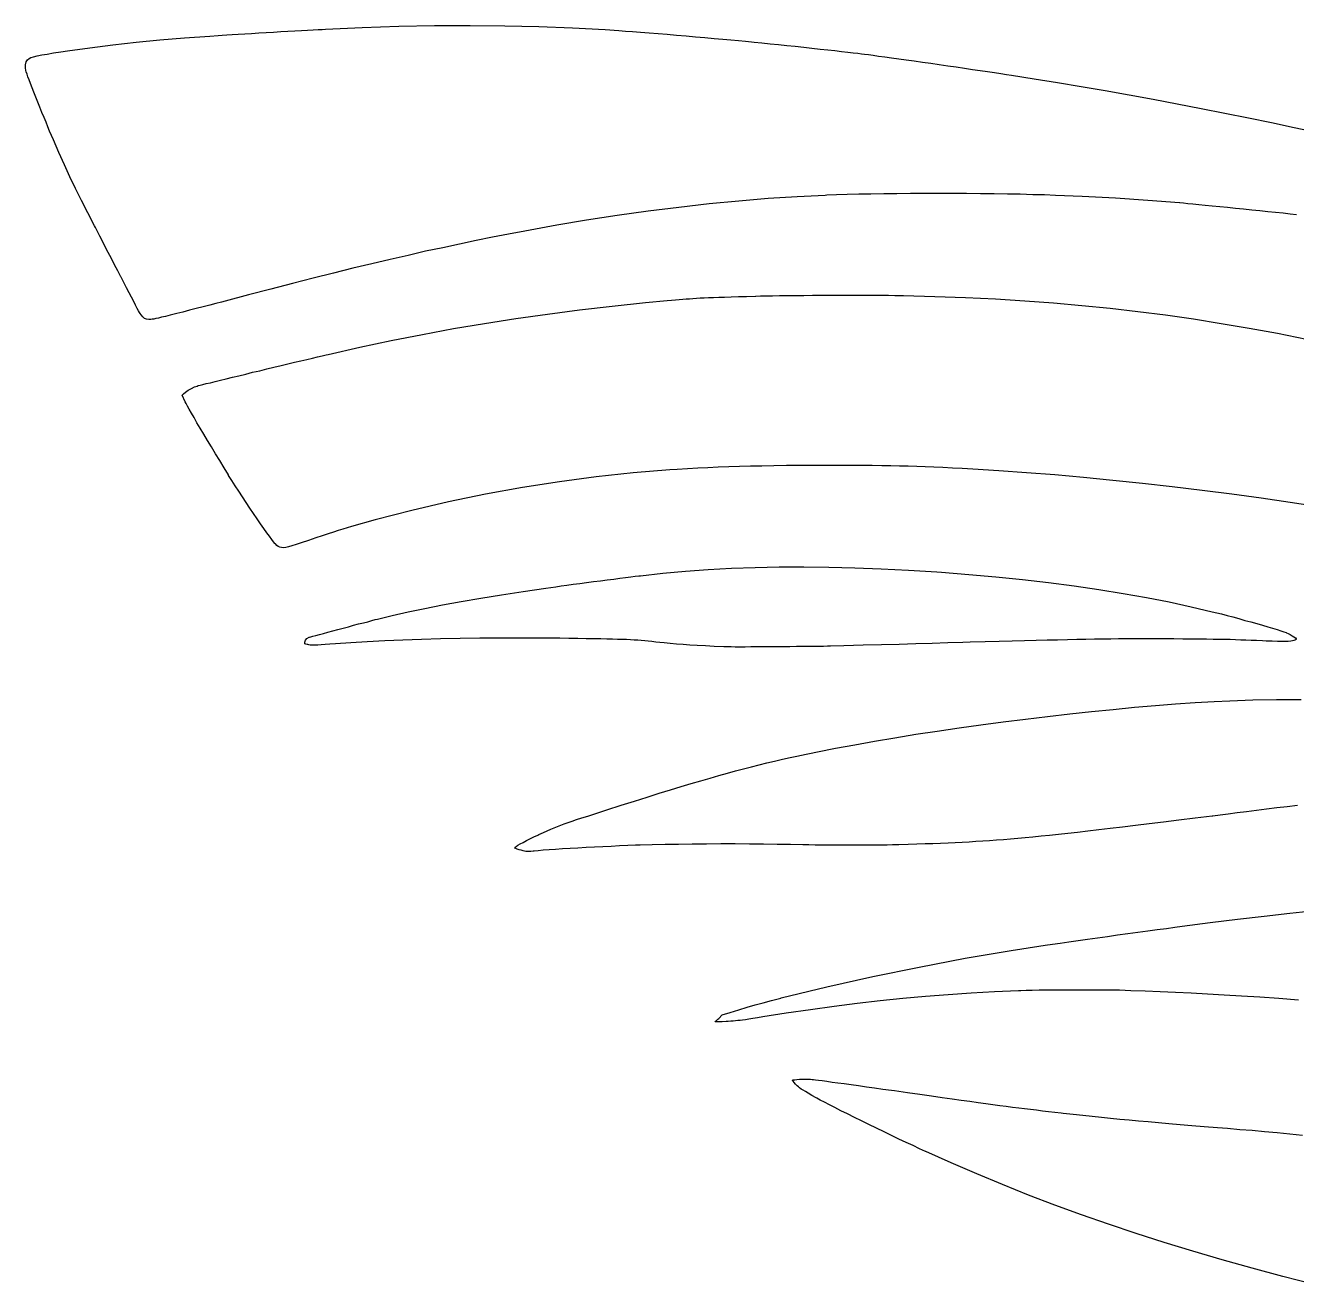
# Model space of a CAD drawing. Extents: x 9 to 342, y 7 to 196.
# Drawn here: x 10.08 to 19.51, y 151.73 to 161.06 of the extents above; entities that cross this region are included whole.
import ezdxf

# ---------------------------------------------------------------- set-up
doc = ezdxf.new("R2010")
doc.units = 0
doc.layers.add('BLACK', color=7, linetype='CONTINUOUS')

msp = doc.modelspace()

# ---------------------------------------------------------------- linework, layer by layer
at = {"layer": 'BLACK', "linetype": 'CONTINUOUS'}
for p, q in [((11.2595, 160.969), (11.4481, 160.983)), ((11.4481, 160.983), (11.5083, 160.987)), ((11.5083, 160.987), (11.5376, 160.989)), ((11.5376, 160.989), (11.5728, 160.991)), ((11.5728, 160.991), (11.613, 160.994)), ((11.613, 160.994), (11.6577, 160.997)), ((11.6577, 160.997), (11.7059, 160.999)), ((11.7059, 160.999), (11.7569, 161.003)), ((11.7569, 161.003), (11.8099, 161.006)), ((11.8099, 161.006), (11.8642, 161.009)), ((11.8642, 161.009), (11.9189, 161.012)), ((11.9189, 161.012), (11.9734, 161.016)), ((11.9734, 161.016), (12.0267, 161.019)), ((12.0267, 161.019), (12.0782, 161.022)), ((12.0782, 161.022), (12.1271, 161.025)), ((12.1271, 161.025), (12.1726, 161.027)), ((12.1726, 161.027), (12.2139, 161.03)), ((12.2139, 161.03), (12.2502, 161.032)), ((12.2502, 161.032), (12.2809, 161.033)), ((12.2809, 161.033), (12.3049, 161.035)), ((12.3049, 161.035), (12.578, 161.047)), ((12.578, 161.047), (12.8479, 161.056)), ((12.8479, 161.056), (13.1143, 161.061)), ((13.1143, 161.061), (13.3767, 161.062)), ((13.3767, 161.062), (13.6347, 161.06)), ((13.6347, 161.06), (13.8879, 161.054)), ((13.8879, 161.054), (14.1358, 161.044)), ((14.1358, 161.044), (14.3781, 161.031)), ((14.3781, 161.031), (14.4796, 161.024)), ((14.4796, 161.024), (14.5282, 161.02)), ((14.5282, 161.02), (14.5824, 161.016)), ((14.5824, 161.016), (14.6414, 161.011)), ((14.6414, 161.011), (14.7043, 161.006)), ((14.7043, 161.006), (14.7704, 161.001)), ((14.7704, 161.001), (14.8387, 160.996)), ((14.8387, 160.996), (14.9085, 160.99)), ((14.9085, 160.99), (14.9789, 160.984)), ((14.9789, 160.984), (15.0491, 160.978)), ((10.3923, 160.874), (10.5584, 160.897)), ((10.5584, 160.897), (10.7273, 160.918)), ((10.7273, 160.918), (10.9, 160.937)), ((10.9, 160.937), (11.0771, 160.954)), ((11.0771, 160.954), (11.2595, 160.969)), ((15.0491, 160.978), (15.1182, 160.972)), ((15.1182, 160.972), (15.1855, 160.966)), ((15.1855, 160.966), (15.25, 160.96)), ((15.25, 160.96), (15.311, 160.955)), ((15.311, 160.955), (15.3676, 160.949)), ((15.3676, 160.949), (15.4189, 160.945)), ((15.4189, 160.945), (15.4642, 160.94)), ((15.4642, 160.94), (15.4826, 160.938)), ((15.4826, 160.938), (15.5407, 160.932)), ((15.5407, 160.932), (15.601, 160.926)), ((15.601, 160.926), (15.6628, 160.92)), ((15.6628, 160.92), (15.7255, 160.913)), ((15.7255, 160.913), (15.7884, 160.907)), ((15.7884, 160.907), (15.8508, 160.9)), ((15.8508, 160.9), (15.9121, 160.893)), ((15.9121, 160.893), (15.9715, 160.887)), ((15.9715, 160.887), (16.0284, 160.881)), ((10.0852, 160.791), (10.096, 160.808)), ((10.096, 160.808), (10.1077, 160.817)), ((10.1077, 160.817), (10.1205, 160.823)), ((10.1205, 160.823), (10.1405, 160.829)), ((10.1405, 160.829), (10.1674, 160.836)), ((10.1674, 160.836), (10.2012, 160.843)), ((10.2012, 160.843), (10.2417, 160.85)), ((10.2417, 160.85), (10.2887, 160.858)), ((10.2887, 160.858), (10.3421, 160.867)), ((10.3421, 160.867), (10.3923, 160.874)), ((16.0284, 160.881), (16.0821, 160.875)), ((16.0821, 160.875), (16.132, 160.869)), ((16.132, 160.869), (16.1772, 160.864)), ((16.1772, 160.864), (16.2173, 160.86)), ((16.2173, 160.86), (16.2515, 160.856)), ((16.2515, 160.856), (16.2788, 160.852)), ((16.2788, 160.852), (16.3014, 160.85)), ((16.3014, 160.85), (16.3306, 160.846)), ((16.3306, 160.846), (16.3658, 160.841)), ((16.3658, 160.841), (16.4064, 160.835)), ((16.4064, 160.835), (16.4519, 160.829)), ((16.4519, 160.829), (16.5016, 160.822)), ((16.5016, 160.822), (16.555, 160.815)), ((16.555, 160.815), (16.6115, 160.807)), ((16.6115, 160.807), (16.6704, 160.799)), ((16.6704, 160.799), (16.7312, 160.79)), ((10.08, 160.771), (10.0852, 160.791)), ((10.0805, 160.745), (10.08, 160.771)), ((10.0865, 160.716), (10.0805, 160.745)), ((10.0876, 160.712), (10.0865, 160.716)), ((10.0919, 160.7), (10.0876, 160.712)), ((10.0985, 160.681), (10.0919, 160.7)), ((16.7312, 160.79), (16.7933, 160.781)), ((16.7933, 160.781), (16.856, 160.772)), ((16.856, 160.772), (16.9189, 160.763)), ((16.9189, 160.763), (16.9812, 160.754)), ((16.9812, 160.754), (17.0425, 160.745)), ((17.0425, 160.745), (17.1021, 160.736)), ((17.1021, 160.736), (17.1594, 160.728)), ((17.1594, 160.728), (17.2139, 160.72)), ((17.2139, 160.72), (17.2648, 160.713)), ((17.2648, 160.713), (17.3118, 160.706)), ((17.3118, 160.706), (17.354, 160.699)), ((17.354, 160.699), (17.3908, 160.694)), ((10.1073, 160.658), (10.0985, 160.681)), ((10.1178, 160.631), (10.1073, 160.658)), ((10.1298, 160.6), (10.1178, 160.631)), ((17.3908, 160.694), (17.5605, 160.667)), ((17.5605, 160.667), (17.7333, 160.639)), ((17.7333, 160.639), (17.9084, 160.61)), ((17.9084, 160.61), (18.0854, 160.579)), ((10.143, 160.566), (10.1298, 160.6)), ((10.1573, 160.53), (10.143, 160.566)), ((10.1721, 160.493), (10.1573, 160.53)), ((18.0854, 160.579), (18.2635, 160.547)), ((18.2635, 160.547), (18.442, 160.515)), ((18.442, 160.515), (18.6204, 160.481)), ((10.1874, 160.455), (10.1721, 160.493)), ((10.2027, 160.417), (10.1874, 160.455)), ((10.2179, 160.379), (10.2027, 160.417)), ((18.6204, 160.481), (18.7981, 160.447)), ((18.7981, 160.447), (18.9743, 160.412)), ((10.2326, 160.344), (10.2179, 160.379)), ((10.2465, 160.31), (10.2326, 160.344)), ((18.9743, 160.412), (19.1485, 160.377)), ((19.1485, 160.377), (19.32, 160.342)), ((19.32, 160.342), (19.4882, 160.306)), ((10.2595, 160.279), (10.2465, 160.31)), ((10.2872, 160.213), (10.2595, 160.279)), ((19.4882, 160.306), (19.6524, 160.27)), ((10.3282, 160.119), (10.2872, 160.213)), ((10.3687, 160.029), (10.3282, 160.119)), ((10.4095, 159.94), (10.3687, 160.029)), ((10.4514, 159.853), (10.4095, 159.94)), ((10.4952, 159.764), (10.4514, 159.853)), ((10.5416, 159.672), (10.4952, 159.764)), ((15.3704, 159.76), (15.1488, 159.738)), ((15.5882, 159.778), (15.3704, 159.76)), ((15.8013, 159.792), (15.5882, 159.778)), ((16.009, 159.802), (15.8013, 159.792)), ((16.0211, 159.803), (16.009, 159.802)), ((16.0943, 159.805), (16.0211, 159.803)), ((16.174, 159.808), (16.0943, 159.805)), ((16.2593, 159.81), (16.174, 159.808)), ((16.3495, 159.812), (16.2593, 159.81)), ((16.444, 159.813), (16.3495, 159.812)), ((16.5419, 159.814), (16.444, 159.813)), ((16.6425, 159.815), (16.5419, 159.814)), ((16.7451, 159.815), (16.6425, 159.815)), ((16.8489, 159.815), (16.7451, 159.815)), ((16.9533, 159.815), (16.8489, 159.815)), ((17.0574, 159.815), (16.9533, 159.815)), ((17.1605, 159.814), (17.0574, 159.815)), ((17.2619, 159.813), (17.1605, 159.814)), ((17.3608, 159.811), (17.2619, 159.813)), ((17.4565, 159.81), (17.3608, 159.811)), ((17.5483, 159.807), (17.4565, 159.81)), ((17.6354, 159.805), (17.5483, 159.807)), ((17.7171, 159.802), (17.6354, 159.805)), ((17.9156, 159.794), (17.7171, 159.802)), ((18.1617, 159.781), (17.9156, 159.794)), ((18.4022, 159.765), (18.1617, 159.781)), ((18.6376, 159.746), (18.4022, 159.765)), ((10.5913, 159.576), (10.5416, 159.672)), ((14.6971, 159.684), (14.4685, 159.652)), ((14.9241, 159.713), (14.6971, 159.684)), ((15.1488, 159.738), (14.9241, 159.713)), ((18.6393, 159.746), (18.6376, 159.746)), ((18.6654, 159.743), (18.6393, 159.746)), ((18.6981, 159.74), (18.6654, 159.743)), ((18.7366, 159.736), (18.6981, 159.74)), ((18.7802, 159.732), (18.7366, 159.736)), ((18.8283, 159.727), (18.7802, 159.732)), ((18.8801, 159.722), (18.8283, 159.727)), ((18.9351, 159.717), (18.8801, 159.722)), ((18.9925, 159.711), (18.9351, 159.717)), ((19.0517, 159.705), (18.9925, 159.711)), ((19.1119, 159.699), (19.0517, 159.705)), ((19.1725, 159.693), (19.1119, 159.699)), ((19.2327, 159.687), (19.1725, 159.693)), ((19.292, 159.68), (19.2327, 159.687)), ((19.3496, 159.674), (19.292, 159.68)), ((19.4049, 159.669), (19.3496, 159.674)), ((19.4571, 159.663), (19.4049, 159.669)), ((19.5056, 159.658), (19.4571, 159.663)), ((10.5986, 159.563), (10.5913, 159.576)), ((14.0203, 159.58), (13.901, 159.559)), ((14.2392, 159.617), (14.0203, 159.58)), ((14.4685, 159.652), (14.2392, 159.617)), ((10.6136, 159.534), (10.5986, 159.563)), ((10.6311, 159.5), (10.6136, 159.534)), ((10.6508, 159.462), (10.6311, 159.5)), ((13.5426, 159.491), (13.4215, 159.467)), ((13.6626, 159.514), (13.5426, 159.491)), ((13.782, 159.537), (13.6626, 159.514)), ((13.901, 159.559), (13.782, 159.537)), ((10.6722, 159.421), (10.6508, 159.462)), ((10.6947, 159.378), (10.6722, 159.421)), ((10.718, 159.333), (10.6947, 159.378)), ((13.0475, 159.387), (12.9179, 159.357)), ((13.1743, 159.414), (13.0475, 159.387)), ((13.2989, 159.441), (13.1743, 159.414)), ((13.4215, 159.467), (13.2989, 159.441)), ((10.7414, 159.287), (10.718, 159.333)), ((10.7647, 159.242), (10.7414, 159.287)), ((12.6488, 159.295), (12.5085, 159.261)), ((12.7851, 159.327), (12.6488, 159.295)), ((12.9179, 159.357), (12.7851, 159.327)), ((10.7873, 159.198), (10.7647, 159.242)), ((10.7888, 159.195), (10.7873, 159.198)), ((10.8095, 159.155), (10.7888, 159.195)), ((12.3638, 159.225), (12.2143, 159.188)), ((12.5085, 159.261), (12.3638, 159.225)), ((10.8295, 159.116), (10.8095, 159.155)), ((10.8486, 159.08), (10.8295, 159.116)), ((11.8994, 159.107), (11.733, 159.064)), ((12.0597, 159.149), (11.8994, 159.107)), ((12.2143, 159.188), (12.0597, 159.149)), ((10.8663, 159.046), (10.8486, 159.08)), ((10.8826, 159.015), (10.8663, 159.046)), ((10.897, 158.987), (10.8826, 159.015)), ((11.4929, 159.001), (11.4468, 158.989)), ((11.5339, 159.011), (11.4929, 159.001)), ((11.5602, 159.018), (11.5339, 159.011)), ((11.733, 159.064), (11.5602, 159.018)), ((14.4306, 158.981), (14.6781, 159.007)), ((14.6781, 159.007), (14.8373, 159.022)), ((14.8373, 159.022), (14.8696, 159.025)), ((14.8696, 159.025), (14.8993, 159.028)), ((14.8993, 159.028), (14.927, 159.03)), ((14.927, 159.03), (14.9533, 159.033)), ((14.9533, 159.033), (14.9786, 159.035)), ((14.9786, 159.035), (15.0037, 159.036)), ((15.0037, 159.036), (15.0291, 159.038)), ((15.0291, 159.038), (15.0554, 159.04)), ((15.0554, 159.04), (15.0831, 159.041)), ((15.0831, 159.041), (15.1129, 159.042)), ((15.1129, 159.042), (15.1453, 159.044)), ((15.1453, 159.044), (15.1809, 159.045)), ((15.1809, 159.045), (15.2203, 159.047)), ((15.2203, 159.047), (15.2641, 159.048)), ((15.2641, 159.048), (15.3128, 159.05)), ((15.3128, 159.05), (15.367, 159.051)), ((15.367, 159.051), (15.4273, 159.053)), ((15.4273, 159.053), (15.4944, 159.055)), ((15.4944, 159.055), (15.4968, 159.055)), ((15.4968, 159.055), (15.5314, 159.056)), ((15.5314, 159.056), (15.5725, 159.057)), ((15.5725, 159.057), (15.6194, 159.058)), ((15.6194, 159.058), (15.6714, 159.059)), ((15.6714, 159.059), (15.7279, 159.059)), ((15.7279, 159.059), (15.7879, 159.06)), ((15.7879, 159.06), (15.8509, 159.06)), ((15.8509, 159.06), (15.916, 159.061)), ((15.916, 159.061), (15.9826, 159.061)), ((15.9826, 159.061), (16.0498, 159.061)), ((16.0498, 159.061), (16.1171, 159.062)), ((16.1171, 159.062), (16.1837, 159.062)), ((16.1837, 159.062), (16.2487, 159.062)), ((16.2487, 159.062), (16.3116, 159.062)), ((16.3116, 159.062), (16.3715, 159.061)), ((16.3715, 159.061), (16.4277, 159.061)), ((16.4277, 159.061), (16.4795, 159.061)), ((16.4795, 159.061), (16.5262, 159.06)), ((16.5262, 159.06), (16.5671, 159.06)), ((16.5671, 159.06), (16.5905, 159.059)), ((16.5905, 159.059), (16.824, 159.053)), ((16.824, 159.053), (17.0513, 159.044)), ((17.0513, 159.044), (17.2731, 159.034)), ((17.2731, 159.034), (17.4903, 159.02)), ((17.4903, 159.02), (17.7037, 159.005)), ((17.7037, 159.005), (17.914, 158.986)), ((10.9092, 158.964), (10.897, 158.987)), ((10.919, 158.946), (10.9092, 158.964)), ((10.9261, 158.934), (10.919, 158.946)), ((10.9301, 158.927), (10.9261, 158.934)), ((10.937, 158.917), (10.9301, 158.927)), ((10.9507, 158.901), (10.937, 158.917)), ((11.1522, 158.913), (11.1179, 158.905)), ((11.193, 158.923), (11.1522, 158.913)), ((11.2035, 158.926), (11.193, 158.923)), ((11.2476, 158.937), (11.2035, 158.926)), ((11.2959, 158.95), (11.2476, 158.937)), ((11.3464, 158.963), (11.2959, 158.95)), ((11.3973, 158.976), (11.3464, 158.963)), ((11.4468, 158.989), (11.3973, 158.976)), ((13.7162, 158.889), (13.9507, 158.922)), ((13.9507, 158.922), (14.1884, 158.953)), ((14.1884, 158.953), (14.4306, 158.981)), ((17.914, 158.986), (18.1219, 158.965)), ((18.1219, 158.965), (18.3284, 158.942)), ((18.3284, 158.942), (18.5341, 158.915)), ((18.5341, 158.915), (18.7398, 158.886)), ((10.964, 158.89), (10.9507, 158.901)), ((10.9785, 158.884), (10.964, 158.89)), ((10.9953, 158.881), (10.9785, 158.884)), ((10.9967, 158.881), (10.9953, 158.881)), ((11.003, 158.881), (10.9967, 158.881)), ((11.0105, 158.881), (11.003, 158.881)), ((11.0199, 158.883), (11.0105, 158.881)), ((11.0318, 158.885), (11.0199, 158.883)), ((11.0469, 158.888), (11.0318, 158.885)), ((11.0659, 158.892), (11.0469, 158.888)), ((11.0894, 158.898), (11.0659, 158.892)), ((11.1179, 158.905), (11.0894, 158.898)), ((13.0231, 158.771), (13.2535, 158.814)), ((13.2535, 158.814), (13.4842, 158.853)), ((13.4842, 158.853), (13.7162, 158.889)), ((18.7398, 158.886), (18.9463, 158.853)), ((18.9463, 158.853), (19.1544, 158.817)), ((19.1544, 158.817), (19.3648, 158.779)), ((12.5596, 158.676), (12.7922, 158.725)), ((12.7922, 158.725), (13.0231, 158.771)), ((19.3648, 158.779), (19.5784, 158.736)), ((12.3244, 158.623), (12.5596, 158.676)), ((11.923, 158.528), (11.9752, 158.54)), ((11.9752, 158.54), (12.0263, 158.553)), ((12.0263, 158.553), (12.0757, 158.564)), ((12.0757, 158.564), (12.1229, 158.576)), ((12.1229, 158.576), (12.1675, 158.586)), ((12.1675, 158.586), (12.2089, 158.596)), ((12.2089, 158.596), (12.2465, 158.605)), ((12.2465, 158.605), (12.28, 158.613)), ((12.28, 158.613), (12.3087, 158.62)), ((12.3087, 158.62), (12.3244, 158.623)), ((11.5263, 158.432), (11.569, 158.442)), ((11.569, 158.442), (11.6148, 158.453)), ((11.6148, 158.453), (11.663, 158.465)), ((11.663, 158.465), (11.7132, 158.477)), ((11.7132, 158.477), (11.7648, 158.49)), ((11.7648, 158.49), (11.8173, 158.502)), ((11.8173, 158.502), (11.8702, 158.515)), ((11.8702, 158.515), (11.923, 158.528)), ((11.2526, 158.331), (11.2675, 158.344)), ((11.2675, 158.344), (11.2875, 158.358)), ((11.2875, 158.358), (11.3106, 158.371)), ((11.3106, 158.371), (11.3348, 158.382)), ((11.3348, 158.382), (11.3534, 158.388)), ((11.3534, 158.388), (11.3609, 158.391)), ((11.3609, 158.391), (11.375, 158.394)), ((11.375, 158.394), (11.3952, 158.399)), ((11.3952, 158.399), (11.4209, 158.406)), ((11.4209, 158.406), (11.4517, 158.413)), ((11.4517, 158.413), (11.487, 158.422)), ((11.487, 158.422), (11.5263, 158.432)), ((11.243, 158.32), (11.2526, 158.331)), ((11.2653, 158.271), (11.243, 158.32)), ((11.2713, 158.259), (11.2653, 158.271)), ((11.2813, 158.24), (11.2713, 158.259)), ((11.2946, 158.216), (11.2813, 158.24)), ((11.311, 158.187), (11.2946, 158.216)), ((11.3301, 158.154), (11.311, 158.187)), ((11.3518, 158.116), (11.3301, 158.154)), ((11.3758, 158.075), (11.3518, 158.116)), ((11.4018, 158.032), (11.3758, 158.075)), ((11.4295, 157.985), (11.4018, 158.032)), ((11.4587, 157.937), (11.4295, 157.985)), ((11.4891, 157.886), (11.4587, 157.937)), ((11.5204, 157.835), (11.4891, 157.886)), ((11.5524, 157.782), (11.5204, 157.835)), ((11.5848, 157.73), (11.5524, 157.782)), ((15.0647, 157.779), (14.9886, 157.774)), ((15.1406, 157.782), (15.0647, 157.779)), ((15.2169, 157.786), (15.1406, 157.782)), ((15.2943, 157.789), (15.2169, 157.786)), ((15.3735, 157.791), (15.2943, 157.789)), ((15.4553, 157.793), (15.3735, 157.791)), ((15.5402, 157.795), (15.4553, 157.793)), ((15.629, 157.796), (15.5402, 157.795)), ((15.7223, 157.798), (15.629, 157.796)), ((15.8208, 157.798), (15.7223, 157.798)), ((15.9253, 157.799), (15.8208, 157.798)), ((16.0364, 157.799), (15.9253, 157.799)), ((16.1197, 157.799), (16.0364, 157.799)), ((16.2046, 157.799), (16.1197, 157.799)), ((16.2838, 157.798), (16.2046, 157.799)), ((16.3583, 157.798), (16.2838, 157.798)), ((16.4287, 157.797), (16.3583, 157.798)), ((16.4961, 157.796), (16.4287, 157.797)), ((16.5613, 157.795), (16.4961, 157.796)), ((16.6251, 157.793), (16.5613, 157.795)), ((16.6883, 157.791), (16.6251, 157.793)), ((16.7519, 157.789), (16.6883, 157.791)), ((16.8166, 157.786), (16.7519, 157.789)), ((16.8834, 157.783), (16.8166, 157.786)), ((16.9531, 157.78), (16.8834, 157.783)), ((17.0266, 157.776), (16.9531, 157.78)), ((17.1046, 157.772), (17.0266, 157.776)), ((11.5869, 157.726), (11.5848, 157.73)), ((11.6104, 157.689), (11.5869, 157.726)), ((11.6356, 157.649), (11.6104, 157.689)), ((14.3129, 157.715), (14.0389, 157.679)), ((14.5863, 157.744), (14.3129, 157.715)), ((14.8588, 157.766), (14.5863, 157.744)), ((14.9115, 157.77), (14.8588, 157.766)), ((14.9886, 157.774), (14.9115, 157.77)), ((17.2968, 157.76), (17.1046, 157.772)), ((17.5019, 157.745), (17.2968, 157.76)), ((17.7119, 157.729), (17.5019, 157.745)), ((17.926, 157.71), (17.7119, 157.729)), ((18.1432, 157.688), (17.926, 157.71)), ((18.3625, 157.665), (18.1432, 157.688)), ((11.6619, 157.608), (11.6356, 157.649)), ((11.6891, 157.566), (11.6619, 157.608)), ((13.7647, 157.636), (13.4906, 157.586)), ((14.0389, 157.679), (13.7647, 157.636)), ((18.5831, 157.641), (18.3625, 157.665)), ((18.8039, 157.614), (18.5831, 157.641)), ((19.024, 157.586), (18.8039, 157.614)), ((11.7168, 157.524), (11.6891, 157.566)), ((11.7444, 157.483), (11.7168, 157.524)), ((13.2171, 157.53), (12.9444, 157.466)), ((13.4906, 157.586), (13.2171, 157.53)), ((19.2425, 157.556), (19.024, 157.586)), ((19.4584, 157.524), (19.2425, 157.556)), ((19.6708, 157.492), (19.4584, 157.524)), ((11.7718, 157.442), (11.7444, 157.483)), ((11.7983, 157.403), (11.7718, 157.442)), ((11.8238, 157.366), (11.7983, 157.403)), ((12.9444, 157.466), (12.673, 157.396)), ((11.8477, 157.332), (11.8238, 157.366)), ((11.8697, 157.301), (11.8477, 157.332)), ((12.3635, 157.305), (12.324, 157.293)), ((12.3998, 157.317), (12.3635, 157.305)), ((12.4339, 157.328), (12.3998, 157.317)), ((12.4664, 157.337), (12.4339, 157.328)), ((12.4982, 157.347), (12.4664, 157.337)), ((12.673, 157.396), (12.4982, 157.347)), ((11.8894, 157.274), (11.8697, 157.301)), ((11.9063, 157.251), (11.8894, 157.274)), ((11.9202, 157.233), (11.9063, 157.251)), ((11.9305, 157.221), (11.9202, 157.233)), ((11.9333, 157.218), (11.9305, 157.221)), ((11.9443, 157.207), (11.9333, 157.218)), ((12.0871, 157.213), (12.0565, 157.203)), ((12.1237, 157.225), (12.0871, 157.213)), ((12.1796, 157.244), (12.1237, 157.225)), ((12.2329, 157.262), (12.1796, 157.244)), ((12.2807, 157.278), (12.2329, 157.262)), ((12.324, 157.293), (12.2807, 157.278)), ((11.9549, 157.199), (11.9443, 157.207)), ((11.966, 157.193), (11.9549, 157.199)), ((11.9784, 157.19), (11.966, 157.193)), ((11.9929, 157.189), (11.9784, 157.19)), ((12.0102, 157.191), (11.9929, 157.189)), ((12.0311, 157.196), (12.0102, 157.191)), ((12.0565, 157.203), (12.0311, 157.196)), ((14.9736, 157.015), (15.1431, 157.027)), ((15.1431, 157.027), (15.3152, 157.037)), ((15.3152, 157.037), (15.4902, 157.043)), ((15.4902, 157.043), (15.6686, 157.047)), ((15.6686, 157.047), (15.8508, 157.048)), ((15.8508, 157.048), (16.0375, 157.046)), ((16.0375, 157.046), (16.2289, 157.041)), ((16.2289, 157.041), (16.4256, 157.034)), ((16.4256, 157.034), (16.628, 157.023)), ((16.628, 157.023), (16.8366, 157.01)), ((14.1904, 156.924), (14.2408, 156.931)), ((14.2408, 156.931), (14.292, 156.938)), ((14.292, 156.938), (14.3431, 156.945)), ((14.3431, 156.945), (14.3933, 156.951)), ((14.3933, 156.951), (14.4417, 156.957)), ((14.4417, 156.957), (14.4875, 156.963)), ((14.4875, 156.963), (14.5299, 156.969)), ((14.5299, 156.969), (14.5681, 156.974)), ((14.5681, 156.974), (14.6011, 156.978)), ((14.6011, 156.978), (14.6282, 156.981)), ((14.6282, 156.981), (14.6401, 156.982)), ((14.6401, 156.982), (14.806, 157)), ((14.806, 157), (14.9736, 157.015)), ((16.8366, 157.01), (16.8731, 157.008)), ((16.8731, 157.008), (17.0762, 156.992)), ((17.0762, 156.992), (17.2763, 156.974)), ((17.2763, 156.974), (17.473, 156.954)), ((17.473, 156.954), (17.666, 156.932)), ((17.666, 156.932), (17.8549, 156.907)), ((13.4568, 156.816), (13.6099, 156.841)), ((13.6099, 156.841), (13.7702, 156.866)), ((13.7702, 156.866), (13.9378, 156.89)), ((13.9378, 156.89), (14.013, 156.9)), ((14.013, 156.9), (14.052, 156.906)), ((14.052, 156.906), (14.0952, 156.912)), ((14.0952, 156.912), (14.1416, 156.918)), ((14.1416, 156.918), (14.1904, 156.924)), ((17.8549, 156.907), (18.0392, 156.88)), ((18.0392, 156.88), (18.2186, 156.851)), ((18.2186, 156.851), (18.3927, 156.82)), ((12.9167, 156.713), (13.0409, 156.739)), ((13.0409, 156.739), (13.1723, 156.765)), ((13.1723, 156.765), (13.311, 156.791)), ((13.311, 156.791), (13.4568, 156.816)), ((18.3927, 156.82), (18.561, 156.787)), ((18.561, 156.787), (18.7233, 156.752)), ((18.7233, 156.752), (18.879, 156.715)), ((12.6192, 156.641), (12.6487, 156.649)), ((12.6487, 156.649), (12.6739, 156.656)), ((12.6739, 156.656), (12.6899, 156.66)), ((12.6899, 156.66), (12.7997, 156.687)), ((12.7997, 156.687), (12.9167, 156.713)), ((18.879, 156.715), (18.9493, 156.698)), ((18.9493, 156.698), (18.9899, 156.687)), ((18.9899, 156.687), (19.0327, 156.676)), ((19.0327, 156.676), (19.0767, 156.664)), ((19.0767, 156.664), (19.1214, 156.651)), ((19.1214, 156.651), (19.1659, 156.639)), ((12.2593, 156.546), (12.2894, 156.554)), ((12.2894, 156.554), (12.3228, 156.563)), ((12.3228, 156.563), (12.3588, 156.572)), ((12.3588, 156.572), (12.3966, 156.583)), ((12.3966, 156.583), (12.4355, 156.593)), ((12.4355, 156.593), (12.4746, 156.603)), ((12.4746, 156.603), (12.5133, 156.614)), ((12.5133, 156.614), (12.5508, 156.624)), ((12.5508, 156.624), (12.5864, 156.633)), ((12.5864, 156.633), (12.6192, 156.641)), ((19.1659, 156.639), (19.2096, 156.627)), ((19.2096, 156.627), (19.2516, 156.615)), ((19.2516, 156.615), (19.2912, 156.603)), ((19.2912, 156.603), (19.3277, 156.592)), ((19.3277, 156.592), (19.3604, 156.582)), ((19.3604, 156.582), (19.3884, 156.574)), ((19.3884, 156.574), (19.4111, 156.566)), ((19.4111, 156.566), (19.4276, 156.56)), ((19.4276, 156.56), (19.4308, 156.559)), ((19.4308, 156.559), (19.4434, 156.554)), ((19.4434, 156.554), (19.4577, 156.546)), ((12.1505, 156.482), (12.1511, 156.488)), ((12.1525, 156.478), (12.1505, 156.482)), ((12.1511, 156.488), (12.1515, 156.49)), ((12.1515, 156.49), (12.1571, 156.505)), ((12.1586, 156.475), (12.1525, 156.478)), ((12.1571, 156.505), (12.1676, 156.517)), ((12.1702, 156.472), (12.1586, 156.475)), ((12.1676, 156.517), (12.1839, 156.525)), ((12.175, 156.471), (12.1702, 156.472)), ((12.1823, 156.469), (12.175, 156.471)), ((12.1907, 156.468), (12.1823, 156.469)), ((12.1839, 156.525), (12.1867, 156.526)), ((12.1867, 156.526), (12.1962, 156.528)), ((12.2009, 156.467), (12.1907, 156.468)), ((12.1962, 156.528), (12.2119, 156.533)), ((12.2135, 156.467), (12.2009, 156.467)), ((12.2119, 156.533), (12.2332, 156.539)), ((12.2294, 156.468), (12.2135, 156.467)), ((12.249, 156.468), (12.2294, 156.468)), ((12.2332, 156.539), (12.2593, 156.546)), ((12.2732, 156.47), (12.249, 156.468)), ((12.3025, 156.472), (12.2732, 156.47)), ((12.3378, 156.474), (12.3025, 156.472)), ((12.3797, 156.477), (12.3378, 156.474)), ((12.4918, 156.485), (12.3797, 156.477)), ((12.6149, 156.492), (12.4918, 156.485)), ((12.7438, 156.498), (12.6149, 156.492)), ((12.8777, 156.504), (12.7438, 156.498)), ((13.016, 156.509), (12.8777, 156.504)), ((13.1579, 156.513), (13.016, 156.509)), ((13.3026, 156.516), (13.1579, 156.513)), ((13.4495, 156.518), (13.3026, 156.516)), ((13.5977, 156.519), (13.4495, 156.518)), ((13.7466, 156.52), (13.5977, 156.519)), ((13.8953, 156.519), (13.7466, 156.52)), ((14.0432, 156.518), (13.8953, 156.519)), ((14.1089, 156.517), (14.0432, 156.518)), ((14.177, 156.516), (14.1089, 156.517)), ((14.2387, 156.515), (14.177, 156.516)), ((14.2946, 156.514), (14.2387, 156.515)), ((14.3452, 156.513), (14.2946, 156.514)), ((14.391, 156.512), (14.3452, 156.513)), ((14.4326, 156.511), (14.391, 156.512)), ((14.4703, 156.51), (14.4326, 156.511)), ((14.5049, 156.509), (14.4703, 156.51)), ((14.5367, 156.508), (14.5049, 156.509)), ((14.5662, 156.506), (14.5367, 156.508)), ((14.5941, 156.505), (14.5662, 156.506)), ((14.6207, 156.503), (14.5941, 156.505)), ((14.6467, 156.501), (14.6207, 156.503)), ((14.6724, 156.499), (14.6467, 156.501)), ((14.6986, 156.496), (14.6724, 156.499)), ((14.7255, 156.493), (14.6986, 156.496)), ((14.7539, 156.49), (14.7255, 156.493)), ((14.7841, 156.487), (14.7539, 156.49)), ((14.8157, 156.483), (14.7841, 156.487)), ((14.861, 156.479), (14.8157, 156.483)), ((14.9074, 156.475), (14.861, 156.479)), ((14.9558, 156.471), (14.9074, 156.475)), ((15.007, 156.467), (14.9558, 156.471)), ((15.0619, 156.464), (15.007, 156.467)), ((15.1215, 156.461), (15.0619, 156.464)), ((15.1865, 156.457), (15.1215, 156.461)), ((15.258, 156.454), (15.1865, 156.457)), ((15.7961, 156.456), (15.7479, 156.455)), ((15.8426, 156.456), (15.7961, 156.456)), ((15.8867, 156.457), (15.8426, 156.456)), ((15.9278, 156.457), (15.8867, 156.457)), ((15.9653, 156.458), (15.9278, 156.457)), ((15.9984, 156.458), (15.9653, 156.458)), ((16.0266, 156.459), (15.9984, 156.458)), ((16.0491, 156.459), (16.0266, 156.459)), ((16.1478, 156.462), (16.0491, 156.459)), ((16.2906, 156.466), (16.1478, 156.462)), ((16.4269, 156.47), (16.2906, 156.466)), ((16.5574, 156.473), (16.4269, 156.47)), ((16.6826, 156.477), (16.5574, 156.473)), ((16.803, 156.48), (16.6826, 156.477)), ((16.9192, 156.483), (16.803, 156.48)), ((17.0317, 156.487), (16.9192, 156.483)), ((17.0851, 156.488), (17.0317, 156.487)), ((17.1953, 156.491), (17.0851, 156.488)), ((17.2989, 156.494), (17.1953, 156.491)), ((17.3963, 156.497), (17.2989, 156.494)), ((17.488, 156.499), (17.3963, 156.497)), ((17.5744, 156.502), (17.488, 156.499)), ((17.6559, 156.504), (17.5744, 156.502)), ((17.7329, 156.505), (17.6559, 156.504)), ((17.806, 156.507), (17.7329, 156.505)), ((17.8756, 156.508), (17.806, 156.507)), ((17.942, 156.51), (17.8756, 156.508)), ((18.0059, 156.511), (17.942, 156.51)), ((18.0675, 156.511), (18.0059, 156.511)), ((18.1273, 156.512), (18.0675, 156.511)), ((18.1858, 156.513), (18.1273, 156.512)), ((18.2435, 156.513), (18.1858, 156.513)), ((18.3007, 156.513), (18.2435, 156.513)), ((18.3579, 156.513), (18.3007, 156.513)), ((18.4156, 156.513), (18.3579, 156.513)), ((18.4741, 156.513), (18.4156, 156.513)), ((18.534, 156.513), (18.4741, 156.513)), ((18.5957, 156.513), (18.534, 156.513)), ((18.6611, 156.512), (18.5957, 156.513)), ((18.7253, 156.512), (18.6611, 156.512)), ((18.7837, 156.511), (18.7253, 156.512)), ((18.837, 156.511), (18.7837, 156.511)), ((18.8859, 156.51), (18.837, 156.511)), ((18.9311, 156.509), (18.8859, 156.51)), ((18.9735, 156.509), (18.9311, 156.509)), ((19.0138, 156.508), (18.9735, 156.509)), ((19.0526, 156.507), (19.0138, 156.508)), ((19.0908, 156.505), (19.0526, 156.507)), ((19.1291, 156.504), (19.0908, 156.505)), ((19.1682, 156.502), (19.1291, 156.504)), ((19.2089, 156.501), (19.1682, 156.502)), ((19.2519, 156.499), (19.2089, 156.501)), ((19.2804, 156.497), (19.2519, 156.499)), ((19.325, 156.496), (19.2804, 156.497)), ((19.3632, 156.495), (19.325, 156.496)), ((19.3954, 156.494), (19.3632, 156.495)), ((19.4221, 156.494), (19.3954, 156.494)), ((19.4439, 156.495), (19.4221, 156.494)), ((19.4613, 156.496), (19.4439, 156.495)), ((19.4577, 156.546), (19.4722, 156.537)), ((19.4747, 156.499), (19.4613, 156.496)), ((19.4722, 156.537), (19.4855, 156.529)), ((19.4847, 156.501), (19.4747, 156.499)), ((19.493, 156.505), (19.4847, 156.501)), ((19.4855, 156.529), (19.4963, 156.521)), ((19.5012, 156.509), (19.493, 156.505)), ((19.4963, 156.521), (19.503, 156.515)), ((19.5045, 156.512), (19.5012, 156.509)), ((19.503, 156.515), (19.5045, 156.512)), ((15.2696, 156.454), (15.258, 156.454)), ((15.2882, 156.454), (15.2696, 156.454)), ((15.3128, 156.454), (15.2882, 156.454)), ((15.3428, 156.453), (15.3128, 156.454)), ((15.3775, 156.453), (15.3428, 156.453)), ((15.4163, 156.453), (15.3775, 156.453)), ((15.4585, 156.454), (15.4163, 156.453)), ((15.5035, 156.454), (15.4585, 156.454)), ((15.5507, 156.454), (15.5035, 156.454)), ((15.5994, 156.454), (15.5507, 156.454)), ((15.6489, 156.455), (15.5994, 156.454)), ((15.6986, 156.455), (15.6489, 156.455)), ((15.7479, 156.455), (15.6986, 156.455)), ((17.9857, 155.975), (18.1461, 155.991)), ((18.1461, 155.991), (18.3038, 156.006)), ((18.3038, 156.006), (18.4581, 156.019)), ((18.4581, 156.019), (18.6082, 156.031)), ((18.6082, 156.031), (18.7535, 156.041)), ((18.7535, 156.041), (18.8933, 156.049)), ((18.8933, 156.049), (19.0095, 156.055)), ((19.0095, 156.055), (19.1795, 156.061)), ((19.1795, 156.061), (19.3558, 156.064)), ((19.3558, 156.064), (19.5379, 156.065)), ((17.1651, 155.876), (17.3294, 155.898)), ((17.3294, 155.898), (17.4943, 155.919)), ((17.4943, 155.919), (17.6591, 155.939)), ((17.6591, 155.939), (17.8231, 155.957)), ((17.8231, 155.957), (17.9857, 155.975)), ((16.5271, 155.781), (16.6824, 155.806)), ((16.6824, 155.806), (16.8409, 155.83)), ((16.8409, 155.83), (17.0021, 155.853)), ((17.0021, 155.853), (17.1651, 155.876)), ((15.952, 155.676), (16.0875, 155.703)), ((16.0875, 155.703), (16.229, 155.729)), ((16.229, 155.729), (16.3758, 155.755)), ((16.3758, 155.755), (16.5271, 155.781)), ((15.5779, 155.594), (15.6351, 155.608)), ((15.6351, 155.608), (15.6928, 155.621)), ((15.6928, 155.621), (15.7513, 155.634)), ((15.7513, 155.634), (15.8112, 155.647)), ((15.8112, 155.647), (15.8231, 155.649)), ((15.8231, 155.649), (15.952, 155.676)), ((15.2214, 155.501), (15.2845, 155.518)), ((15.2845, 155.518), (15.3455, 155.535)), ((15.3455, 155.535), (15.4049, 155.551)), ((15.4049, 155.551), (15.4632, 155.566)), ((15.4632, 155.566), (15.5207, 155.58)), ((15.5207, 155.58), (15.5779, 155.594)), ((14.9413, 155.419), (15.0164, 155.441)), ((15.0164, 155.441), (15.0878, 155.462)), ((15.0878, 155.462), (15.156, 155.482)), ((15.156, 155.482), (15.2214, 155.501)), ((14.5966, 155.311), (14.6903, 155.341)), ((14.6903, 155.341), (14.7787, 155.369)), ((14.7787, 155.369), (14.8622, 155.394)), ((14.8622, 155.394), (14.9413, 155.419)), ((14.28, 155.21), (14.3919, 155.246)), ((14.3919, 155.246), (14.4973, 155.28)), ((14.4973, 155.28), (14.5966, 155.311)), ((19.1342, 155.231), (19.0643, 155.223)), ((19.2073, 155.24), (19.1342, 155.231)), ((19.2826, 155.25), (19.2073, 155.24)), ((19.3589, 155.26), (19.2826, 155.25)), ((19.4354, 155.269), (19.3589, 155.26)), ((19.5109, 155.279), (19.4354, 155.269)), ((14.0502, 155.133), (14.0757, 155.142)), ((14.0757, 155.142), (14.103, 155.152)), ((14.103, 155.152), (14.1332, 155.162)), ((14.1332, 155.162), (14.1671, 155.174)), ((14.1671, 155.174), (14.2055, 155.186)), ((14.2055, 155.186), (14.2495, 155.2)), ((14.2495, 155.2), (14.28, 155.21)), ((18.4118, 155.142), (18.3103, 155.13)), ((18.5191, 155.155), (18.4118, 155.142)), ((18.6327, 155.169), (18.5191, 155.155)), ((18.753, 155.184), (18.6327, 155.169)), ((18.8801, 155.2), (18.753, 155.184)), ((18.8834, 155.2), (18.8801, 155.2)), ((18.9378, 155.207), (18.8834, 155.2)), ((18.9985, 155.214), (18.9378, 155.207)), ((19.0643, 155.223), (18.9985, 155.214)), ((13.8209, 155.031), (13.8491, 155.045)), ((13.8491, 155.045), (13.8782, 155.059)), ((13.8782, 155.059), (13.8872, 155.063)), ((13.8872, 155.063), (13.9201, 155.078)), ((13.9201, 155.078), (13.9495, 155.091)), ((13.9495, 155.091), (13.9763, 155.103)), ((13.9763, 155.103), (14.0015, 155.113)), ((14.0015, 155.113), (14.0258, 155.123)), ((14.0258, 155.123), (14.0502, 155.133)), ((17.5506, 155.044), (17.493, 155.038)), ((17.6106, 155.05), (17.5506, 155.044)), ((17.6733, 155.056), (17.6106, 155.05)), ((17.739, 155.063), (17.6733, 155.056)), ((17.8081, 155.071), (17.739, 155.063)), ((17.8807, 155.079), (17.8081, 155.071)), ((17.9574, 155.088), (17.8807, 155.079)), ((18.0384, 155.097), (17.9574, 155.088)), ((18.1239, 155.107), (18.0384, 155.097)), ((18.2145, 155.118), (18.1239, 155.107)), ((18.3103, 155.13), (18.2145, 155.118)), ((13.7089, 154.964), (13.7108, 154.968)), ((13.7094, 154.963), (13.7089, 154.964)), ((13.7154, 154.96), (13.7094, 154.963)), ((13.7108, 154.968), (13.7185, 154.974)), ((13.7263, 154.955), (13.7154, 154.96)), ((13.7185, 154.974), (13.7315, 154.983)), ((13.7401, 154.95), (13.7263, 154.955)), ((13.7315, 154.983), (13.7489, 154.993)), ((13.7552, 154.946), (13.7401, 154.95)), ((13.7489, 154.993), (13.7701, 155.005)), ((13.7701, 155.005), (13.7943, 155.018)), ((13.7943, 155.018), (13.8209, 155.031)), ((13.963, 154.949), (13.92, 154.946)), ((14.0108, 154.952), (13.963, 154.949)), ((14.0629, 154.956), (14.0108, 154.952)), ((14.1185, 154.959), (14.0629, 154.956)), ((14.1769, 154.963), (14.1185, 154.959)), ((14.2373, 154.966), (14.1769, 154.963)), ((14.2991, 154.969), (14.2373, 154.966)), ((14.3616, 154.972), (14.2991, 154.969)), ((14.424, 154.975), (14.3616, 154.972)), ((14.4856, 154.978), (14.424, 154.975)), ((14.5457, 154.981), (14.4856, 154.978)), ((14.6036, 154.983), (14.5457, 154.981)), ((14.6391, 154.984), (14.6036, 154.983)), ((14.7278, 154.986), (14.6391, 154.984)), ((14.8222, 154.988), (14.7278, 154.986)), ((14.9214, 154.99), (14.8222, 154.988)), ((15.0241, 154.991), (14.9214, 154.99)), ((15.1293, 154.992), (15.0241, 154.991)), ((15.2359, 154.993), (15.1293, 154.992)), ((15.3428, 154.993), (15.2359, 154.993)), ((15.4491, 154.992), (15.3428, 154.993)), ((15.5535, 154.992), (15.4491, 154.992)), ((15.655, 154.99), (15.5535, 154.992)), ((15.7525, 154.989), (15.655, 154.99)), ((15.845, 154.987), (15.7525, 154.989)), ((15.8495, 154.986), (15.845, 154.987)), ((15.8895, 154.986), (15.8495, 154.986)), ((15.9348, 154.985), (15.8895, 154.986)), ((15.9845, 154.984), (15.9348, 154.985)), ((16.0377, 154.984), (15.9845, 154.984)), ((16.0933, 154.983), (16.0377, 154.984)), ((16.1503, 154.983), (16.0933, 154.983)), ((16.2079, 154.983), (16.1503, 154.983)), ((16.265, 154.983), (16.2079, 154.983)), ((16.3206, 154.983), (16.265, 154.983)), ((16.3739, 154.984), (16.3206, 154.983)), ((16.4237, 154.984), (16.3739, 154.984)), ((16.4692, 154.985), (16.4237, 154.984)), ((16.5093, 154.986), (16.4692, 154.985)), ((16.5431, 154.986), (16.5093, 154.986)), ((16.5571, 154.987), (16.5431, 154.986)), ((16.6246, 154.989), (16.5571, 154.987)), ((16.6889, 154.991), (16.6246, 154.989)), ((16.7503, 154.993), (16.6889, 154.991)), ((16.8092, 154.995), (16.7503, 154.993)), ((16.8659, 154.997), (16.8092, 154.995)), ((16.9208, 155), (16.8659, 154.997)), ((16.9741, 155.002), (16.9208, 155)), ((17.0261, 155.004), (16.9741, 155.002)), ((17.0773, 155.007), (17.0261, 155.004)), ((17.1278, 155.01), (17.0773, 155.007)), ((17.1781, 155.013), (17.1278, 155.01)), ((17.2285, 155.016), (17.1781, 155.013)), ((17.2793, 155.02), (17.2285, 155.016)), ((17.3308, 155.024), (17.2793, 155.02)), ((17.3834, 155.028), (17.3308, 155.024)), ((17.4373, 155.033), (17.3834, 155.028)), ((17.493, 155.038), (17.4373, 155.033)), ((13.7696, 154.942), (13.7552, 154.946)), ((13.7815, 154.939), (13.7696, 154.942)), ((13.7915, 154.938), (13.7815, 154.939)), ((13.8016, 154.937), (13.7915, 154.938)), ((13.807, 154.936), (13.8016, 154.937)), ((13.8085, 154.936), (13.807, 154.936)), ((13.8162, 154.936), (13.8085, 154.936)), ((13.8285, 154.938), (13.8162, 154.936)), ((13.8435, 154.939), (13.8285, 154.938)), ((13.8517, 154.94), (13.8435, 154.939)), ((13.8827, 154.943), (13.8517, 154.94)), ((13.92, 154.946), (13.8827, 154.943)), ((19.264, 154.458), (19.4556, 154.48)), ((19.4556, 154.48), (19.6426, 154.5)), ((18.603, 154.376), (18.6559, 154.383)), ((18.6559, 154.383), (18.8648, 154.41)), ((18.8648, 154.41), (19.0673, 154.435)), ((19.0673, 154.435), (19.264, 154.458)), ((17.9551, 154.287), (18.0282, 154.297)), ((18.0282, 154.297), (18.1029, 154.308)), ((18.1029, 154.308), (18.1784, 154.318)), ((18.1784, 154.318), (18.2539, 154.329)), ((18.2539, 154.329), (18.3286, 154.339)), ((18.3286, 154.339), (18.4016, 154.349)), ((18.4016, 154.349), (18.4723, 154.358)), ((18.4723, 154.358), (18.5396, 154.367)), ((18.5396, 154.367), (18.603, 154.376)), ((17.0485, 154.145), (17.3891, 154.203)), ((17.3891, 154.203), (17.5949, 154.235)), ((17.5949, 154.235), (17.6416, 154.242)), ((17.6416, 154.242), (17.6947, 154.25)), ((17.6947, 154.25), (17.7534, 154.258)), ((17.7534, 154.258), (17.8169, 154.267)), ((17.8169, 154.267), (17.8844, 154.277)), ((17.8844, 154.277), (17.9551, 154.287)), ((16.7066, 154.08), (17.0485, 154.145)), ((16.0228, 153.933), (16.3644, 154.01)), ((16.3644, 154.01), (16.7066, 154.08)), ((15.6827, 153.851), (16.0228, 153.933)), ((15.5505, 153.816), (15.613, 153.833)), ((15.613, 153.833), (15.6804, 153.85)), ((15.6804, 153.85), (15.6827, 153.851)), ((16.4172, 153.83), (16.2477, 153.81)), ((16.5853, 153.847), (16.4172, 153.83)), ((16.7531, 153.862), (16.5853, 153.847)), ((16.9218, 153.875), (16.7531, 153.862)), ((17.0923, 153.887), (16.9218, 153.875)), ((17.2659, 153.896), (17.0923, 153.887)), ((17.4436, 153.904), (17.2659, 153.896)), ((17.4597, 153.904), (17.4436, 153.904)), ((17.4998, 153.906), (17.4597, 153.904)), ((17.5457, 153.907), (17.4998, 153.906)), ((17.5965, 153.908), (17.5457, 153.907)), ((17.6511, 153.908), (17.5965, 153.908)), ((17.7086, 153.909), (17.6511, 153.908)), ((17.7681, 153.91), (17.7086, 153.909)), ((17.8284, 153.91), (17.7681, 153.91)), ((17.8886, 153.91), (17.8284, 153.91)), ((17.9478, 153.91), (17.8886, 153.91)), ((18.0049, 153.91), (17.9478, 153.91)), ((18.0589, 153.91), (18.0049, 153.91)), ((18.1089, 153.909), (18.0589, 153.91)), ((18.1539, 153.909), (18.1089, 153.909)), ((18.1928, 153.908), (18.1539, 153.909)), ((18.2753, 153.905), (18.1928, 153.908)), ((18.3833, 153.902), (18.2753, 153.905)), ((18.4937, 153.897), (18.3833, 153.902)), ((18.6069, 153.892), (18.4937, 153.897)), ((18.7234, 153.886), (18.6069, 153.892)), ((18.8437, 153.88), (18.7234, 153.886)), ((18.9683, 153.873), (18.8437, 153.88)), ((19.0978, 153.865), (18.9683, 153.873)), ((19.2324, 153.856), (19.0978, 153.865)), ((19.3729, 153.846), (19.2324, 153.856)), ((19.5196, 153.835), (19.3729, 153.846)), ((15.2216, 153.7), (15.2471, 153.725)), ((15.2471, 153.725), (15.3054, 153.743)), ((15.3054, 153.743), (15.3704, 153.764)), ((15.3704, 153.764), (15.4314, 153.782)), ((15.4314, 153.782), (15.4907, 153.8)), ((15.4907, 153.8), (15.5505, 153.816)), ((15.7203, 153.738), (15.5478, 153.71)), ((15.9004, 153.764), (15.7203, 153.738)), ((16.0758, 153.789), (15.9004, 153.764)), ((16.2477, 153.81), (16.0758, 153.789)), ((15.1936, 153.674), (15.1946, 153.675)), ((15.1949, 153.673), (15.1936, 153.674)), ((15.1946, 153.675), (15.1978, 153.678)), ((15.2002, 153.673), (15.1949, 153.673)), ((15.1978, 153.678), (15.2049, 153.684)), ((15.2102, 153.673), (15.2002, 153.673)), ((15.2049, 153.684), (15.2149, 153.694)), ((15.2255, 153.673), (15.2102, 153.673)), ((15.2149, 153.694), (15.2216, 153.7)), ((15.2468, 153.674), (15.2255, 153.673)), ((15.2747, 153.676), (15.2468, 153.674)), ((15.2904, 153.677), (15.2747, 153.676)), ((15.3105, 153.678), (15.2904, 153.677)), ((15.3285, 153.68), (15.3105, 153.678)), ((15.3453, 153.681), (15.3285, 153.68)), ((15.3618, 153.683), (15.3453, 153.681)), ((15.3789, 153.685), (15.3618, 153.683)), ((15.3977, 153.687), (15.3789, 153.685)), ((15.4189, 153.69), (15.3977, 153.687)), ((15.4436, 153.694), (15.4189, 153.69)), ((15.4727, 153.698), (15.4436, 153.694)), ((15.5072, 153.704), (15.4727, 153.698)), ((15.5478, 153.71), (15.5072, 153.704)), ((15.7671, 153.242), (15.7724, 153.244)), ((15.7678, 153.24), (15.7671, 153.242)), ((15.7723, 153.234), (15.7678, 153.24)), ((15.7801, 153.224), (15.7723, 153.234)), ((15.7724, 153.244), (15.7837, 153.245)), ((15.7902, 153.213), (15.7801, 153.224)), ((15.7837, 153.245), (15.7995, 153.247)), ((15.7951, 153.207), (15.7902, 153.213)), ((15.8028, 153.2), (15.7951, 153.207)), ((15.7995, 153.247), (15.8187, 153.248)), ((15.8109, 153.192), (15.8028, 153.2)), ((15.8203, 153.185), (15.8109, 153.192)), ((15.8187, 153.248), (15.8399, 153.248)), ((15.8316, 153.176), (15.8203, 153.185)), ((15.8456, 153.167), (15.8316, 153.176)), ((15.8399, 153.248), (15.8617, 153.249)), ((15.8631, 153.157), (15.8456, 153.167)), ((15.8617, 153.249), (15.8829, 153.249)), ((15.8829, 153.249), (15.9021, 153.248)), ((15.9021, 153.248), (15.9133, 153.247)), ((15.9133, 153.247), (15.9224, 153.246)), ((15.9224, 153.246), (15.9383, 153.244)), ((15.9383, 153.244), (15.9605, 153.242)), ((15.9605, 153.242), (15.9887, 153.238)), ((15.9887, 153.238), (16.0223, 153.233)), ((16.0223, 153.233), (16.061, 153.228)), ((16.061, 153.228), (16.1043, 153.222)), ((16.1043, 153.222), (16.1518, 153.216)), ((16.1518, 153.216), (16.203, 153.209)), ((16.203, 153.209), (16.2576, 153.201)), ((16.2576, 153.201), (16.315, 153.193)), ((16.315, 153.193), (16.3749, 153.185)), ((16.3749, 153.185), (16.4368, 153.176)), ((16.4368, 153.176), (16.5004, 153.167)), ((16.5004, 153.167), (16.5231, 153.164)), ((16.5231, 153.164), (16.6212, 153.15)), ((15.8847, 153.144), (15.8631, 153.157)), ((15.9112, 153.129), (15.8847, 153.144)), ((15.9434, 153.111), (15.9112, 153.129)), ((15.9483, 153.108), (15.9434, 153.111)), ((15.9735, 153.094), (15.9483, 153.108)), ((16.0046, 153.078), (15.9735, 153.094)), ((16.0409, 153.059), (16.0046, 153.078)), ((16.6212, 153.15), (16.7126, 153.137)), ((16.7126, 153.137), (16.7976, 153.125)), ((16.7976, 153.125), (16.8768, 153.113)), ((16.8768, 153.113), (16.9505, 153.103)), ((16.9505, 153.103), (17.0193, 153.093)), ((17.0193, 153.093), (17.0836, 153.085)), ((17.0836, 153.085), (17.1438, 153.076)), ((17.1438, 153.076), (17.2003, 153.069)), ((17.2003, 153.069), (17.2537, 153.061)), ((16.0818, 153.038), (16.0409, 153.059)), ((16.1267, 153.015), (16.0818, 153.038)), ((16.175, 152.991), (16.1267, 153.015)), ((16.2261, 152.965), (16.175, 152.991)), ((17.2537, 153.061), (17.3044, 153.055)), ((17.3044, 153.055), (17.3528, 153.048)), ((17.3528, 153.048), (17.3994, 153.042)), ((17.3994, 153.042), (17.4446, 153.037)), ((17.4446, 153.037), (17.4889, 153.031)), ((17.4889, 153.031), (17.5327, 153.026)), ((17.5327, 153.026), (17.5764, 153.021)), ((17.5764, 153.021), (17.6206, 153.015)), ((17.6206, 153.015), (17.6657, 153.01)), ((17.6657, 153.01), (17.7121, 153.005)), ((17.7121, 153.005), (17.7602, 152.999)), ((17.7602, 152.999), (17.7736, 152.998)), ((17.7736, 152.998), (17.848, 152.99)), ((17.848, 152.99), (17.9199, 152.982)), ((17.9199, 152.982), (17.9897, 152.974)), ((17.9897, 152.974), (18.0583, 152.967)), ((16.2794, 152.939), (16.2261, 152.965)), ((16.3342, 152.912), (16.2794, 152.939)), ((16.3899, 152.885), (16.3342, 152.912)), ((16.446, 152.858), (16.3899, 152.885)), ((18.0583, 152.967), (18.1262, 152.96)), ((18.1262, 152.96), (18.1942, 152.953)), ((18.1942, 152.953), (18.2629, 152.947)), ((18.2629, 152.947), (18.333, 152.94)), ((18.333, 152.94), (18.4052, 152.934)), ((18.4052, 152.934), (18.4801, 152.927)), ((18.4801, 152.927), (18.5585, 152.92)), ((18.5585, 152.92), (18.641, 152.913)), ((18.641, 152.913), (18.7282, 152.906)), ((18.7282, 152.906), (18.8209, 152.898)), ((18.8209, 152.898), (18.9198, 152.89)), ((18.9198, 152.89), (18.9931, 152.885)), ((18.9931, 152.885), (19.084, 152.877)), ((19.084, 152.877), (19.1753, 152.87)), ((16.5017, 152.831), (16.446, 152.858)), ((16.5566, 152.805), (16.5017, 152.831)), ((16.6099, 152.78), (16.5566, 152.805)), ((19.1753, 152.87), (19.2672, 152.862)), ((19.2672, 152.862), (19.3601, 152.853)), ((19.3601, 152.853), (19.4543, 152.844)), ((19.4543, 152.844), (19.5502, 152.835)), ((16.6611, 152.756), (16.6099, 152.78)), ((16.7095, 152.733), (16.6611, 152.756)), ((16.7546, 152.712), (16.7095, 152.733)), ((16.7565, 152.712), (16.7546, 152.712)), ((16.9446, 152.628), (16.7565, 152.712)), ((17.1339, 152.546), (16.9446, 152.628)), ((17.3247, 152.467), (17.1339, 152.546)), ((17.5174, 152.39), (17.3247, 152.467)), ((17.7125, 152.316), (17.5174, 152.39)), ((17.9103, 152.244), (17.7125, 152.316)), ((18.1112, 152.173), (17.9103, 152.244)), ((18.3155, 152.105), (18.1112, 152.173)), ((18.5237, 152.038), (18.3155, 152.105)), ((18.7361, 151.973), (18.5237, 152.038)), ((18.9531, 151.909), (18.7361, 151.973)), ((19.1751, 151.847), (18.9531, 151.909)), ((19.4024, 151.786), (19.1751, 151.847)), ((19.6355, 151.726), (19.4024, 151.786))]:
    msp.add_line(p, q, dxfattribs=at)

doc.saveas('drawing.dxf')
